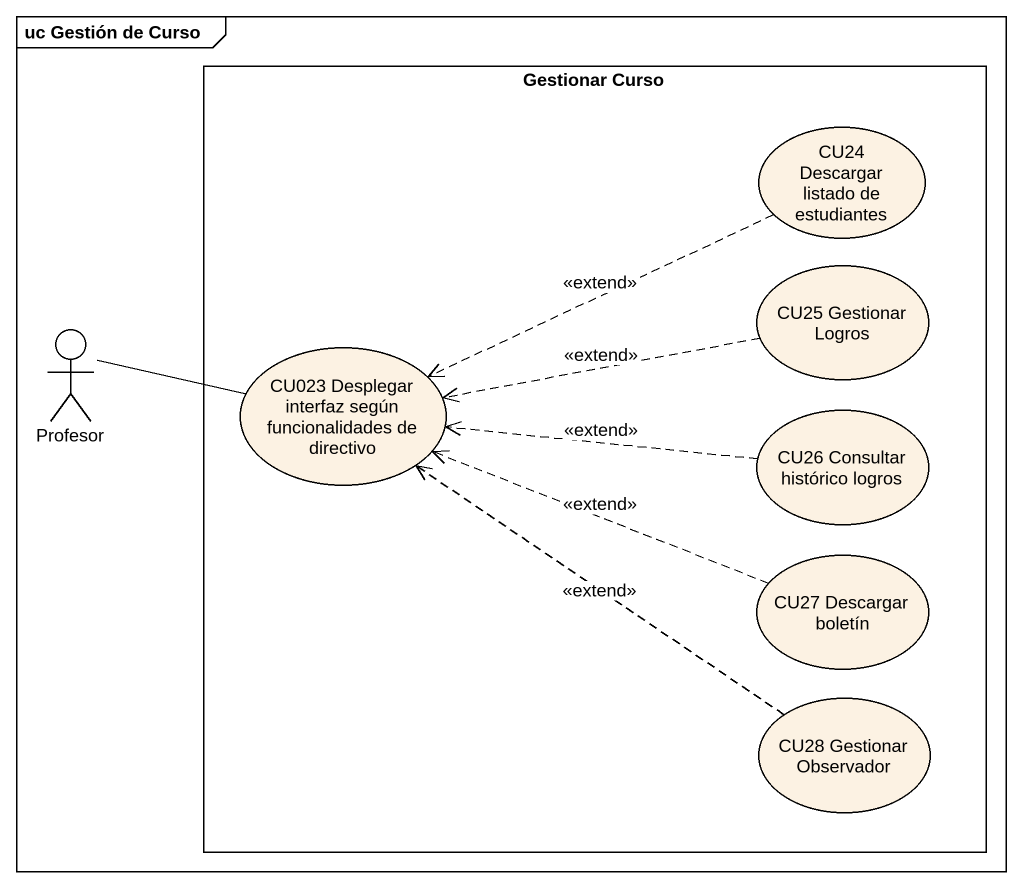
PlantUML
@startuml
mainframe uc Gestión de Curso
rectangle "Gestionar Curso" as Gestionar_Curso {
  usecase "CU24 Descargar listado de estudiantes" as CU24_Descargar_listado_de
  usecase "CU25 Gestionar Logros" as CU25_Gestionar_Logros
  usecase "CU023 Desplegar interfaz según funcionalidades de directivo" as CU023_Desplegar_interfaz
  usecase "CU26 Consultar histórico logros" as CU26_Consultar_histórico
  usecase "CU27 Descargar boletín" as CU27_Descargar_boletín
  usecase "CU28 Gestionar Observador" as CU28_Gestionar_Observador
}
actor Profesor
CU24_Descargar_listado_de .left.> CU023_Desplegar_interfaz : <<extend>>
CU25_Gestionar_Logros .left.> CU023_Desplegar_interfaz : <<extend>>
Profesor -right- CU023_Desplegar_interfaz
CU26_Consultar_histórico .left.> CU023_Desplegar_interfaz : <<extend>>
CU27_Descargar_boletín .left.> CU023_Desplegar_interfaz : <<extend>>
CU28_Gestionar_Observador .up.> CU023_Desplegar_interfaz : <<extend>>
@enduml
